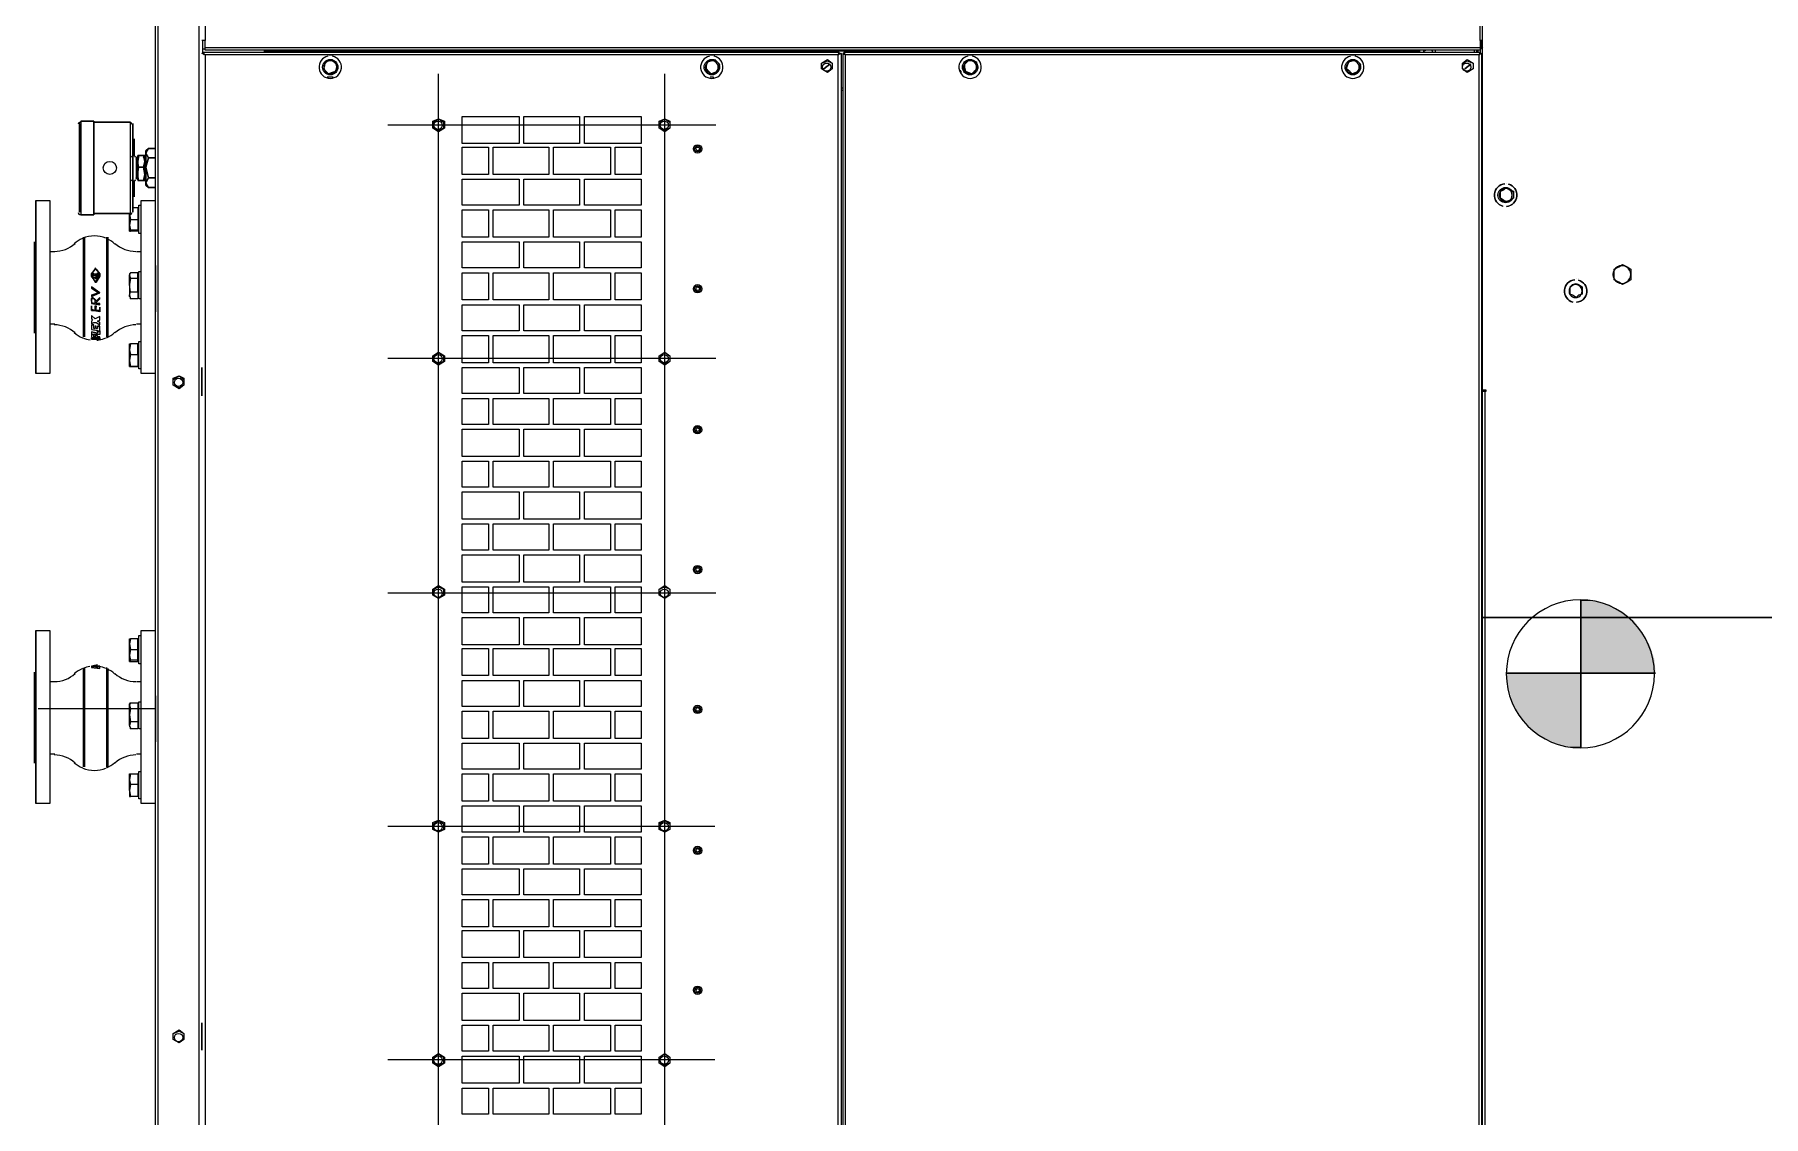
# Model space of a CAD drawing. Extents: x -3450 to 27857, y -1288 to 11880.
# Drawn here: x 25657.1 to 25841.9, y 1078.5 to 1194.1 of the extents above; entities that cross this region are included whole.
import ezdxf

# ---------------------------------------------------------------- set-up
doc = ezdxf.new("R2010")
doc.units = 0
doc.layers.add('188K-SM-03-F20-MECH-EQ-Y2257103$0$M-PHASE1 AREA', color=252, linetype='Continuous')

# ---------------------------------------------------------------- blocks, each defined once
blk = doc.blocks.new('188K-SM-03-F20-MECH-EQ-Y2257103$0$A$C9ea2c5c3')
at = {"lineweight": 13}
for points in [[(-185.6, 1703.7), (-184.3, 1703.7), (-184.3, 1706.2), (-185.6, 1706.2), (-186.8, 1703.7), (-186.8, 1692.3), (-186.8, 1647.9), (-186.8, 1646.7), (-186.8, 779), (-189.4, 779), (-1831, 779), (-1833.5, 779), (-1833.5, 533.3), (-1831, 533.3), (-1829.7, 533.3), (-1829.7, 532), (-1833.5, 532), (-1833.5, 63.3)], [(-184.3, 1706.2), (1178.6, 1706.2), (1181.2, 1706.2), (1182.4, 1703.7), (1182.4, 1706.2), (1185, 1706.2), (1229.3, 1706.2), (1231.8, 1706.2), (1231.8, 1703.7), (1231.8, 1704.9), (1230.6, 1706.2), (1229.3, 1706.2), (1230.6, 1704.9), (1231.8, 1704.9), (1231.8, 1703.7), (1231.8, 50.7)], [(1229.3, 46.9), (1229.3, 1706.2)], [(1185, 1665.7), (1185, 88.7)], [(-1831, 1656.8), (-1833.5, 1656.8), (-1833.5, 779), (-1831, 779), (-189.4, 779), (-186.8, 779), (-186.8, 537.1), (-189.4, 537.1), (-190.6, 537.1), (-190.6, 535.8), (-186.8, 535.8), (-186.8, 63.3), (-186.8, 50.7), (-185.6, 50.7), (-185.6, 48.1), (-184.3, 48.1)], [(-189.4, 537.1), (-189.4, 779), (-189.4, 1646.7)], [(495.9, 176.1), (494.6, 176.1), (495.9, 176.1), (495.9, 174.8), (494.6, 177.3), (497.2, 176.1), (497.2, 1578.3), (495.9, 1578.3), (494.6, 1577), (495.9, 1578.3), (495.9, 1579.5), (-184.3, 1579.5), (-184.3, 1578.3), (-185.6, 1578.3), (-183, 1577), (-184.3, 1579.5)], [(-185.6, 162.1), (-185.6, 171), (-184.3, 171), (-184.3, 176.1), (-183, 177.3), (-184.3, 176.1), (-185.6, 176.1), (-185.6, 1578.3)], [(498.4, 1578.3), (498.4, 176.1)], [(687.2, 1556.7), (687.2, 291.3)], [(929.1, 1556.7), (929.1, 300.2)], [(687.2, 1305.9), (687.2, 1198.3)], [(929.1, 1305.9), (929.1, 1198.3)], [(881, 1251.5), (634, 1251.5)], [(983.6, 1251.5), (874.6, 1251.5)], [(1182.4, 1241.3), (1182.4, 1241.3)], [(1182.4, 1212.2), (1182.4, 1212.2)], [(687.2, 1056.4), (687.2, 947.5)], [(929.1, 1056.4), (929.1, 947.5)], [(881, 1001.9), (634, 1001.9)], [(983.6, 1001.9), (874.6, 1001.9)], [(1231.8, 977.9), (1247, 977.9), (1247, 792.9), (1231.8, 792.9)], [(1247, 972.8), (1249.6, 972.8), (1249.6, 943.7), (1247, 943.7)], [(1249.6, 970.3), (1250.8, 970.3), (1258.4, 970.3)], [(1250.8, 970.3), (1258.4, 970.3)], [(1250.8, 963.9), (1250.8, 970.3)], [(1250.8, 970.3), (1250.8, 970.3)], [(1250.8, 957.6), (1250.8, 963.9)], [(1259.7, 963.9), (1258.4, 970.3)], [(1258.4, 970.3), (1259.7, 970.3)], [(1259.7, 970.3), (1258.4, 970.3)], [(1259.7, 963.9), (1259.7, 970.3)], [(1259.7, 970.3), (1259.7, 970.3)], [(1259.7, 970.3), (1259.7, 970.3)], [(1359.8, 977.9), (1359.8, 977.9)], [(1249.6, 946.2), (1250.8, 946.2)], [(1250.8, 957.6), (1258.4, 957.6)], [(1258.4, 946.2), (1250.8, 946.2), (1250.8, 952.5), (1250.8, 957.6)], [(1259.7, 946.2), (1259.7, 946.2)], [(1252.1, 924.7), (1247, 924.7)], [(1282.5, 938.6), (1282.5, 833.5)], [(1283.8, 938.6), (1283.8, 832.2)], [(1283.8, 938.6), (1283.8, 938.6)], [(1307.8, 832.2), (1307.8, 938.6)], [(1307.8, 938.6), (1307.8, 938.6)], [(1344.6, 924.7), (1339.5, 924.7)], [(1359.8, 936.1), (1359.8, 936.1)], [(1359.8, 934.8), (1359.8, 934.8)], [(1359.8, 934.8), (1359.8, 934.8)], [(1361, 934.8), (1361, 837.3)], [(1231.8, 862.6), (1231.8, 912)], [(1231.8, 912), (1231.8, 912)], [(1247, 898.1), (1249.6, 898.1), (1249.6, 868.9), (1247, 868.9)], [(1249.6, 895.5), (1250.8, 895.5)], [(1250.8, 890.5), (1250.8, 894.3), (1250.8, 898.1), (1258.4, 898.1)], [(1250.8, 876.5), (1250.8, 882.9), (1250.8, 890.5), (1258.4, 890.5)], [(1259.7, 894.3), (1258.4, 898.1)], [(1258.4, 898.1), (1258.4, 896.8)], [(1259.7, 895.5), (1258.4, 896.8)], [(1259.7, 894.3), (1259.7, 895.5)], [(1231.8, 876.5), (1357.2, 876.5)], [(1249.6, 871.5), (1250.8, 871.5)], [(1258.4, 870.2), (1250.8, 870.2), (1250.8, 872.7), (1250.8, 876.5), (1258.4, 876.5)], [(1231.8, 862.6), (1231.8, 862.6)], [(1252.1, 847.4), (1247, 847.4)], [(1283.8, 833.5), (1283.8, 833.5)], [(1291.4, 833.5), (1291.4, 830.9), (1300.2, 830.9), (1300.2, 832.2), (1291.4, 833.5), (1300.2, 832.2)], [(1291.4, 833.5), (1291.4, 833.5)], [(1293.9, 830.9), (1293.9, 832.2), (1295.2, 832.2), (1295.2, 830.9), (1296.4, 830.9), (1297.7, 830.9)], [(1300.2, 832.2), (1300.2, 832.2)], [(1307.8, 833.5), (1307.8, 833.5)], [(1344.6, 847.4), (1339.5, 847.4)], [(1359.8, 837.3), (1359.8, 837.3)], [(1359.8, 837.3), (1359.8, 837.3)], [(1359.8, 836), (1359.8, 836)], [(1247, 828.4), (1249.6, 828.4), (1249.6, 798), (1247, 798)], [(1249.6, 825.9), (1250.8, 825.9)], [(1259.7, 825.9), (1258.4, 825.9), (1250.8, 825.9), (1250.8, 824.6), (1250.8, 819.5), (1250.8, 813.2)], [(1250.8, 825.9), (1250.8, 825.9)], [(1250.8, 824.6), (1258.4, 824.6)], [(1258.4, 813.2), (1250.8, 813.2), (1250.8, 806.9), (1250.8, 801.8), (1258.4, 801.8)], [(1259.7, 825.9), (1259.7, 825.9)], [(1259.7, 825.9), (1259.7, 825.9)], [(1293.9, 829.7), (1300.2, 830.9), (1297.7, 830.9), (1293.9, 830.9), (1291.4, 830.9)], [(1291.4, 830.9), (1291.4, 830.9)], [(1291.4, 830.9), (1291.4, 830.9)], [(1293.9, 829.7), (1293.9, 829.7)], [(1293.9, 829.7), (1293.9, 829.7)], [(1296.4, 830.9), (1296.4, 830.9)], [(1297.7, 830.9), (1297.7, 830.9)], [(1300.2, 830.9), (1300.2, 830.9)], [(687.2, 806.9), (687.2, 696.7)], [(929.1, 806.9), (929.1, 696.7)], [(1249.6, 801.8), (1250.8, 801.8)], [(1259.7, 801.8), (1259.7, 801.8)], [(1359.8, 792.9), (1359.8, 792.9)], [(882.2, 752.4), (632.7, 752.4)], [(983.6, 752.4), (873.4, 752.4)], [(687.2, 557.3), (687.2, 447.1)], [(929.1, 557.3), (929.1, 447.1)], [(-185.6, 539.6), (-186.8, 539.6)], [(1182.4, 542.1), (1182.4, 542.1)], [(1231.8, 518.1), (1247, 518.1), (1247, 333.1), (1231.8, 333.1)], [(1359.8, 518.1), (1359.8, 518.1)], [(878.4, 501.6), (632.7, 501.6)], [(983.6, 501.6), (873.4, 501.6)], [(1182.4, 511.7), (1182.4, 511.7)], [(1247, 513), (1249.6, 513), (1249.6, 483.9), (1247, 483.9)], [(1250.8, 497.8), (1250.8, 504.1), (1250.8, 510.5), (1249.6, 510.5)], [(1259.7, 510.5), (1258.4, 510.5), (1250.8, 510.5), (1258.4, 510.5)], [(1250.8, 510.5), (1250.8, 510.5)], [(1250.8, 510.5), (1250.8, 510.5)], [(1259.7, 510.5), (1259.7, 510.5)], [(1259.7, 510.5), (1259.7, 510.5)], [(1249.6, 486.4), (1250.8, 486.4)], [(1258.4, 497.8), (1250.8, 497.8), (1250.8, 492.7), (1250.8, 486.4), (1258.4, 486.4)], [(1259.7, 486.4), (1259.7, 486.4)], [(1291.4, 480.1), (1291.4, 481.3), (1293.9, 481.3), (1291.4, 481.3), (1293.9, 481.3), (1291.4, 481.3), (1295.2, 481.3), (1299, 481.3), (1300.2, 481.3), (1300.2, 480.1)], [(1291.4, 481.3), (1291.4, 481.3)], [(1291.4, 481.3), (1291.4, 481.3)], [(1291.4, 481.3), (1291.4, 481.3)], [(1291.4, 481.3), (1291.4, 481.3)], [(1293.9, 481.3), (1293.9, 481.3)], [(1293.9, 481.3), (1293.9, 481.3)], [(1300.2, 481.3), (1293.9, 481.3)], [(1293.9, 481.3), (1293.9, 481.3)], [(1296.4, 481.3), (1296.4, 481.3)], [(1296.4, 481.3), (1296.4, 481.3)], [(1297.7, 481.3), (1296.4, 481.3)], [(1297.7, 481.3), (1297.7, 481.3)], [(1297.7, 481.3), (1297.7, 481.3)], [(1300.2, 481.3), (1300.2, 481.3)], [(1300.2, 481.3), (1300.2, 481.3)], [(-186.8, 477.5), (-185.6, 477.5)], [(1252.1, 464.9), (1247, 464.9)], [(1282.5, 478.8), (1282.5, 372.4)], [(1283.8, 478.8), (1283.8, 372.4)], [(1283.8, 478.8), (1283.8, 478.8)], [(1291.4, 473.7), (1291.4, 476.3), (1300.2, 476.3), (1300.2, 478.8), (1299, 480.1), (1291.4, 480.1), (1300.2, 480.1), (1291.4, 480.1), (1291.4, 478.8), (1293.9, 478.8), (1291.4, 478.8)], [(1291.4, 480.1), (1291.4, 480.1)], [(1291.4, 478.8), (1291.4, 478.8)], [(1300.2, 466.1), (1300.2, 471.2), (1291.4, 472.5), (1291.4, 473.7), (1293.9, 473.7), (1293.9, 475), (1300.2, 473.7), (1293.9, 475)], [(1293.9, 473.7), (1293.9, 472.5), (1291.4, 472.5), (1291.4, 467.4), (1293.9, 467.4), (1291.4, 467.4)], [(1291.4, 467.4), (1291.4, 467.4)], [(1291.4, 463.6), (1292.6, 462.3)], [(1291.4, 463.6), (1291.4, 463.6)], [(1293.9, 478.8), (1293.9, 477.5), (1296.4, 477.5), (1296.4, 478.8), (1297.7, 478.8), (1296.4, 478.8)], [(1296.4, 477.5), (1293.9, 477.5)], [(1293.9, 477.5), (1293.9, 477.5)], [(1293.9, 467.4), (1293.9, 469.9), (1295.2, 469.9), (1295.2, 467.4), (1296.4, 467.4), (1295.2, 467.4)], [(1295.2, 469.9), (1293.9, 469.9)], [(1293.9, 467.4), (1293.9, 467.4)], [(1295.2, 467.4), (1295.2, 467.4)], [(1296.4, 477.5), (1296.4, 477.5)], [(1296.4, 467.4), (1296.4, 469.9), (1297.7, 469.9), (1297.7, 466.1), (1300.2, 466.1), (1297.7, 466.1)], [(1297.7, 469.9), (1296.4, 469.9)], [(1296.4, 467.4), (1296.4, 467.4)], [(1297.7, 477.5), (1297.7, 478.8), (1297.7, 476.3), (1300.2, 476.3), (1297.7, 476.3)], [(1297.7, 478.8), (1297.7, 478.8)], [(1297.7, 478.8), (1297.7, 478.8)], [(1297.7, 476.3), (1297.7, 476.3)], [(1297.7, 466.1), (1297.7, 466.1)], [(1299, 461.1), (1300.2, 462.3)], [(1300.2, 480.1), (1300.2, 480.1)], [(1300.2, 478.8), (1300.2, 478.8)], [(1300.2, 478.8), (1300.2, 478.8)], [(1300.2, 476.3), (1300.2, 476.3)], [(1300.2, 473.7), (1300.2, 476.3)], [(1300.2, 473.7), (1300.2, 473.7)], [(1300.2, 466.1), (1300.2, 466.1)], [(1300.2, 462.3), (1300.2, 462.3)], [(1307.8, 372.4), (1307.8, 478.8)], [(1307.8, 478.8), (1307.8, 478.8)], [(1309.1, 372.4), (1309.1, 478.8)], [(1344.6, 464.9), (1339.5, 464.9)], [(1359.8, 476.3), (1359.8, 476.3)], [(1359.8, 475), (1359.8, 475)], [(1359.8, 475), (1359.8, 475)], [(1361, 475), (1361, 377.5)], [(1231.8, 452.2), (1231.8, 452.2)], [(1291.4, 457.3), (1296.4, 459.8), (1300.2, 456)], [(1291.4, 457.3), (1291.4, 457.3)], [(1291.4, 450.9), (1291.4, 447.1), (1291.4, 452.2), (1300.2, 450.9), (1300.2, 445.9), (1300.2, 450.9), (1296.4, 450.9), (1300.2, 449.7)], [(1295.2, 450.9), (1291.4, 450.9), (1295.2, 450.9), (1295.2, 447.1)], [(1291.4, 447.1), (1291.4, 447.1)], [(1291.4, 447.1), (1291.4, 447.1)], [(1291.4, 447.1), (1291.4, 447.1)], [(1296.4, 450.9), (1296.4, 445.9), (1295.2, 445.9), (1295.2, 447.1), (1296.4, 445.9)], [(1296.4, 459.8), (1296.4, 459.8)], [(1296.4, 445.9), (1296.4, 445.9)], [(1300.2, 456), (1300.2, 456)], [(1300.2, 445.9), (1300.2, 445.9)], [(1300.2, 445.9), (1300.2, 445.9)], [(1300.2, 445.9), (1300.2, 445.9)], [(1300.2, 445.9), (1300.2, 445.9)], [(-286.9, 442.1), (-286.9, 442.1)], [(-284.4, 440.8), (-284.4, 440.8)], [(1247, 438.3), (1249.6, 438.3), (1249.6, 409.1), (1247, 409.1)], [(1249.6, 435.7), (1250.8, 435.7)], [(1258.4, 430.7), (1250.8, 430.7), (1250.8, 434.5), (1250.8, 438.3), (1258.4, 438.3)], [(1250.8, 430.7), (1250.8, 423.1), (1250.8, 416.7), (1250.8, 412.9), (1250.8, 410.4), (1258.4, 410.4)], [(1291.4, 443.3), (1291.4, 443.3)], [(1295.2, 443.3), (1291.4, 443.3)], [(1300.2, 440.8), (1300.2, 442.1), (1296.4, 443.3), (1296.4, 442.1), (1296.4, 439.5), (1297.7, 438.3), (1299, 438.3), (1300.2, 438.3), (1300.2, 440.8), (1300.2, 439.5), (1300.2, 438.3), (1299, 437), (1296.4, 439.5), (1295.2, 440.8), (1291.4, 437)], [(1291.4, 437), (1291.4, 437)], [(1300.2, 434.5), (1300.2, 435.7), (1291.4, 431.9), (1300.2, 425.6), (1291.4, 431.9)], [(1291.4, 431.9), (1291.4, 431.9)], [(1291.4, 431.9), (1291.4, 431.9)], [(1300.2, 425.6), (1300.2, 426.9), (1292.6, 431.9)], [(1295.2, 440.8), (1295.2, 440.8)], [(1300.2, 442.1), (1296.4, 443.3)], [(1299, 437), (1299, 437)], [(1300.2, 440.8), (1300.2, 440.8)], [(1300.2, 434.5), (1300.2, 434.5)], [(-289.4, 416.7), (-289.4, 416.7)], [(-286.9, 416.7), (-286.9, 416.7)], [(1249.6, 411.7), (1250.8, 411.7)], [(1250.8, 416.7), (1258.4, 416.7)], [(1291.4, 412.9), (1291.4, 412.9)], [(1291.4, 411.7), (1291.4, 411.7)], [(1297.7, 415.5), (1296.4, 415.5), (1296.4, 416.7), (1293.9, 416.7), (1292.6, 414.2), (1292.6, 412.9)], [(1297.7, 412.9), (1299, 412.9), (1299, 411.7), (1299, 410.4), (1297.7, 411.7), (1297.7, 412.9), (1297.7, 411.7), (1296.4, 411.7), (1295.2, 411.7), (1293.9, 412.9), (1295.2, 414.2), (1295.2, 415.5), (1293.9, 414.2), (1293.9, 412.9), (1293.9, 411.7), (1293.9, 410.4), (1292.6, 411.7), (1292.6, 412.9), (1292.6, 414.2), (1293.9, 416.7), (1296.4, 416.7), (1296.4, 415.5), (1297.7, 416.7), (1297.7, 415.5), (1299, 415.5), (1297.7, 416.7)], [(1292.6, 412.9), (1292.6, 412.9)], [(1295.2, 415.5), (1295.2, 414.2), (1293.9, 412.9), (1293.9, 411.7), (1293.9, 410.4)], [(1293.9, 412.9), (1293.9, 412.9)], [(1293.9, 412.9), (1293.9, 412.9)], [(1293.9, 412.9), (1293.9, 412.9)], [(1293.9, 411.7), (1293.9, 411.7)], [(1293.9, 410.4), (1293.9, 410.4)], [(1295.2, 419.3), (1295.2, 419.3)], [(1295.2, 415.5), (1295.2, 415.5)], [(1295.2, 414.2), (1295.2, 414.2)], [(1295.2, 412.9), (1295.2, 412.9)], [(1295.2, 412.9), (1295.2, 412.9)], [(1295.2, 412.9), (1296.4, 412.9)], [(1295.2, 411.7), (1295.2, 411.7)], [(1295.2, 406.6), (1295.2, 406.6)], [(1295.2, 406.6), (1295.2, 406.6)], [(1296.4, 420.5), (1296.4, 420.5)], [(1296.4, 420.5), (1296.4, 420.5)], [(1296.4, 419.3), (1296.4, 419.3)], [(1296.4, 416.7), (1296.4, 416.7)], [(1296.4, 415.5), (1296.4, 415.5)], [(1296.4, 414.2), (1296.4, 414.2)], [(1296.4, 412.9), (1296.4, 412.9)], [(1296.4, 412.9), (1296.4, 412.9)], [(1296.4, 411.7), (1296.4, 411.7)], [(1296.4, 406.6), (1296.4, 406.6)], [(1296.4, 406.6), (1296.4, 406.6)], [(1297.7, 414.2), (1297.7, 414.2)], [(1297.7, 411.7), (1297.7, 412.9), (1297.7, 414.2), (1297.7, 412.9), (1297.7, 414.2)], [(1297.7, 414.2), (1297.7, 414.2)], [(1297.7, 412.9), (1297.7, 412.9)], [(1297.7, 412.9), (1297.7, 412.9)], [(1297.7, 412.9), (1297.7, 412.9)], [(1297.7, 411.7), (1297.7, 411.7)], [(1299, 415.5), (1299, 415.5)], [(1299, 412.9), (1299, 412.9)], [(1299, 412.9), (1299, 412.9)], [(1299, 411.7), (1299, 411.7)], [(1300.2, 412.9), (1300.2, 412.9)], [(1300.2, 411.7), (1300.2, 411.7)], [(1231.8, 402.8), (1231.8, 402.8)], [(-185.6, 371.1), (-185.6, 371.1)], [(1252.1, 387.6), (1247, 387.6)], [(1283.8, 372.4), (1283.8, 372.4)], [(1307.8, 372.4), (1307.8, 372.4)], [(1344.6, 387.6), (1339.5, 387.6)], [(1359.8, 377.5), (1359.8, 377.5)], [(1359.8, 377.5), (1359.8, 377.5)], [(1359.8, 376.2), (1359.8, 376.2)], [(-186.8, 363.5), (-185.6, 363.5)], [(-186.8, 355.9), (-186.8, 354.7), (-185.6, 354.7), (-186.8, 354.7)], [(1247, 368.6), (1249.6, 368.6), (1249.6, 338.2), (1247, 338.2)], [(1249.6, 366.1), (1250.8, 366.1)], [(1250.8, 366.1), (1258.4, 366.1)], [(1250.8, 366.1), (1250.8, 366.1)], [(1250.8, 364.8), (1250.8, 366.1)], [(1258.4, 353.4), (1250.8, 353.4), (1250.8, 359.7), (1250.8, 364.8), (1258.4, 364.8)], [(1255.9, 340.7), (1250.8, 340.7), (1250.8, 347.1), (1250.8, 353.4)], [(1259.7, 366.1), (1258.4, 366.1)], [(1259.7, 366.1), (1259.7, 366.1)], [(-212.2, 339.5), (-212.2, 339.5)], [(-209.6, 339.5), (-209.6, 339.5)], [(1249.6, 342), (1250.8, 342)], [(1258.4, 347.1), (1258.4, 249.5)], [(1259.7, 347.1), (1259.7, 347.1)], [(1311.6, 248.3), (1311.6, 348.3)], [(1312.9, 345.8), (1312.9, 297.7), (1312.9, 249.5)], [(1312.9, 345.8), (1312.9, 345.8)], [(1312.9, 345.8), (1312.9, 345.8)], [(1359.8, 333.1), (1359.8, 333.1)], [(-216, 315.4), (-216, 315.4)], [(-212.2, 315.4), (-212.2, 315.4)], [(1254.6, 329.3), (1254.6, 329.3)], [(1254.6, 329.3), (1254.6, 329.3)], [(687.2, 307.8), (687.2, 197.6)], [(929.1, 307.8), (929.1, 197.6)], [(1255.9, 310.3), (1255.9, 310.3)], [(1255.9, 310.3), (1255.9, 310.3)], [(1312.9, 297.7), (1312.9, 297.7)], [(1255.9, 286.3), (1255.9, 286.3)], [(1255.9, 286.3), (1255.9, 286.3)], [(1254.6, 267.3), (1254.6, 267.3)], [(1254.6, 267.3), (1254.6, 267.3)], [(882.2, 252.1), (632.7, 252.1)], [(983.6, 252.1), (873.4, 252.1)], [(1312.9, 250.8), (1312.9, 250.8)], [(1312.9, 250.8), (1312.9, 250.8)], [(498.4, 215.3), (497.2, 215.3)], [(498.4, 212.8), (497.2, 212.8)], [(370.5, 197.6), (370.5, 196.3), (370.5, 195.1), (371.8, 193.8)], [(370.5, 196.3), (371.8, 195.1)], [(635.2, 202.7), (635.2, 201.4), (639, 201.4)], [(1041.8, 201.4), (1048.2, 201.4)], [(-186.8, 162.1), (-184.3, 162.1), (-184.3, 169.7), (-184.3, 172.3), (1178.6, 172.3), (1178.6, 169.7), (1178.6, 162.1), (1182.4, 162.1)], [(-185.6, 169.7), (-186.8, 169.7), (-185.6, 171)], [(-185.6, 176.1), (-183, 177.3), (-184.3, 174.8), (495.9, 174.8)], [(-185.6, 169.7), (-185.6, 169.7)], [(-185.6, 169.7), (-185.6, 169.7)], [(-184.3, 176.1), (-184.3, 176.1)], [(-184.3, 176.1), (-184.3, 176.1)], [(-184.3, 174.8), (-184.3, 176.1)], [(-184.3, 171), (-184.3, 171)], [(1178.6, 169.7), (-184.3, 169.7)], [(-180.5, 174.8), (-180.5, 172.3), (-181.8, 173.5), (-181.8, 172.3), (-181.8, 174.8)], [(-181.8, 172.3), (-181.8, 173.5)], [(-180.5, 172.3), (-180.5, 172.3)], [(-178, 172.3), (-178, 174.8)], [(-136.2, 172.3), (-136.2, 174.8)], [(-132.4, 172.3), (-133.6, 174.8)], [(-123.5, 173.5), (-126, 172.3)], [(-123.5, 172.3), (-123.5, 173.5), (-124.8, 174.8)], [(-119.7, 174.8), (-119.7, 173.5), (-119.7, 172.3)], [(-119.7, 173.5), (1115.3, 173.5)], [(494.6, 176.1), (495.9, 176.1), (495.9, 177.3), (495.9, 176.1), (497.2, 176.1)], [(495.9, 176.1), (495.9, 176.1)], [(495.9, 176.1), (495.9, 176.1)], [(495.9, 176.1), (495.9, 176.1)], [(499.7, 176.1), (498.4, 176.1), (502.2, 177.3), (499.7, 176.1), (501, 176.1), (502.2, 177.3), (501, 174.8), (1181.2, 174.8)], [(501, 176.1), (501, 176.1)], [(501, 174.8), (501, 176.1)], [(1115.3, 174.8), (1115.3, 173.5), (1115.3, 172.3)], [(1179.9, 177.3), (1181.2, 176.1), (1181.2, 174.8), (1178.6, 177.3), (1181.2, 176.1), (1181.2, 171), (1178.6, 171)], [(1178.6, 177.3), (1181.2, 176.1), (1178.6, 177.3), (1182.4, 176.1)], [(1181.2, 176.1), (1181.2, 176.1)], [(1181.2, 176.1), (1181.2, 176.1)], [(1181.2, 171), (1181.2, 162.1)], [(-184.3, 162.1), (-184.3, 50.7), (1178.6, 50.7), (1178.6, 162.1)]]:
    blk.add_lwpolyline(points, dxfattribs=at)
for points in [[(-183, 177.3), (-51.3, 177.3), (-46.2, 177.3), (357.8, 177.3), (362.9, 177.3), (494.6, 177.3), (494.6, 1577), (362.9, 1577), (357.8, 1577), (-46.2, 1577), (-51.3, 1577), (-183, 1577)], [(502.2, 177.3), (634, 177.3), (639, 177.3), (1041.8, 177.3), (1046.9, 177.3), (1178.6, 177.3), (1178.6, 1577), (1046.9, 1577), (1041.8, 1577), (639, 1577), (634, 1577), (502.2, 1577)], [(740.4, 1281.9), (712.5, 1281.9), (712.5, 1309.7), (740.4, 1309.7)], [(806.2, 1281.9), (745.4, 1281.9), (745.4, 1309.7), (806.2, 1309.7)], [(870.8, 1281.9), (811.3, 1281.9), (811.3, 1309.7), (870.8, 1309.7)], [(903.8, 1281.9), (875.9, 1281.9), (875.9, 1309.7), (903.8, 1309.7)], [(773.3, 1247.7), (712.5, 1247.7), (712.5, 1276.8), (773.3, 1276.8)], [(837.9, 1247.7), (778.4, 1247.7), (778.4, 1276.8), (837.9, 1276.8)], [(903.8, 1247.7), (843, 1247.7), (843, 1276.8), (903.8, 1276.8)], [(682.1, 1255.3), (687.2, 1259.1), (693.5, 1255.3), (693.5, 1248.9), (687.2, 1245.1), (682.1, 1248.9)], [(687.2, 1245.1), (682.1, 1248.9), (682.1, 1255.3), (687.2, 1257.8), (693.5, 1255.3), (693.5, 1248.9)], [(922.8, 1255.3), (929.1, 1259.1), (935.4, 1255.3), (935.4, 1248.9), (929.1, 1245.1), (922.8, 1248.9)], [(929.1, 1245.1), (924, 1248.9), (924, 1255.3), (929.1, 1257.8), (934.2, 1255.3), (934.2, 1248.9)], [(740.4, 1214.7), (712.5, 1214.7), (712.5, 1242.6), (740.4, 1242.6)], [(806.2, 1214.7), (745.4, 1214.7), (745.4, 1242.6), (806.2, 1242.6)], [(870.8, 1214.7), (811.3, 1214.7), (811.3, 1242.6), (870.8, 1242.6)], [(903.8, 1214.7), (875.9, 1214.7), (875.9, 1242.6), (903.8, 1242.6)], [(1182.4, 1241.3), (1182.4, 1212.2)], [(1206.5, 1233.7), (1212.8, 1229.9), (1212.8, 1223.6), (1206.5, 1221.1), (1201.4, 1223.6), (1201.4, 1229.9)], [(1212.8, 1223.6), (1206.5, 1219.8), (1201.4, 1223.6), (1201.4, 1229.9), (1206.5, 1233.7), (1212.8, 1229.9)], [(773.3, 1180.5), (712.5, 1180.5), (712.5, 1209.7), (773.3, 1209.7)], [(837.9, 1180.5), (778.4, 1180.5), (778.4, 1209.7), (837.9, 1209.7)], [(903.8, 1180.5), (843, 1180.5), (843, 1209.7), (903.8, 1209.7)], [(740.4, 1147.6), (712.5, 1147.6), (712.5, 1175.5), (740.4, 1175.5)], [(806.2, 1147.6), (745.4, 1147.6), (745.4, 1175.5), (806.2, 1175.5)], [(870.8, 1147.6), (811.3, 1147.6), (811.3, 1175.5), (870.8, 1175.5)], [(903.8, 1147.6), (875.9, 1147.6), (875.9, 1175.5), (903.8, 1175.5)], [(773.3, 1113.4), (712.5, 1113.4), (712.5, 1142.5), (773.3, 1142.5)], [(837.9, 1113.4), (778.4, 1113.4), (778.4, 1142.5), (837.9, 1142.5)], [(903.8, 1113.4), (843, 1113.4), (843, 1142.5), (903.8, 1142.5)], [(740.4, 1080.5), (712.5, 1080.5), (712.5, 1109.6), (740.4, 1109.6)], [(806.2, 1080.5), (745.4, 1080.5), (745.4, 1109.6), (806.2, 1109.6)], [(870.8, 1080.5), (811.3, 1080.5), (811.3, 1109.6), (870.8, 1109.6)], [(903.8, 1080.5), (875.9, 1080.5), (875.9, 1109.6), (903.8, 1109.6)], [(773.3, 1047.5), (712.5, 1047.5), (712.5, 1075.4), (773.3, 1075.4)], [(837.9, 1047.5), (778.4, 1047.5), (778.4, 1075.4), (837.9, 1075.4)], [(903.8, 1047.5), (843, 1047.5), (843, 1075.4), (903.8, 1075.4)], [(740.4, 1013.3), (712.5, 1013.3), (712.5, 1042.5), (740.4, 1042.5)], [(806.2, 1013.3), (745.4, 1013.3), (745.4, 1042.5), (806.2, 1042.5)], [(870.8, 1013.3), (811.3, 1013.3), (811.3, 1042.5), (870.8, 1042.5)], [(903.8, 1013.3), (875.9, 1013.3), (875.9, 1042.5), (903.8, 1042.5)], [(682.1, 1005.7), (687.2, 1008.3), (693.5, 1005.7), (693.5, 998.1), (687.2, 995.6), (682.1, 998.1)], [(687.2, 995.6), (682.1, 999.4), (682.1, 1005.7), (687.2, 1008.3), (693.5, 1005.7), (693.5, 999.4)], [(773.3, 980.4), (712.5, 980.4), (712.5, 1008.3), (773.3, 1008.3)], [(837.9, 980.4), (778.4, 980.4), (778.4, 1008.3), (837.9, 1008.3)], [(903.8, 980.4), (843, 980.4), (843, 1008.3), (903.8, 1008.3)], [(922.8, 1005.7), (929.1, 1008.3), (935.4, 1005.7), (935.4, 998.1), (929.1, 995.6), (922.8, 998.1)], [(929.1, 995.6), (924, 999.4), (924, 1005.7), (929.1, 1008.3), (934.2, 1005.7), (934.2, 999.4)], [(740.4, 946.2), (712.5, 946.2), (712.5, 975.3), (740.4, 975.3)], [(806.2, 946.2), (745.4, 946.2), (745.4, 975.3), (806.2, 975.3)], [(870.8, 946.2), (811.3, 946.2), (811.3, 975.3), (870.8, 975.3)], [(903.8, 946.2), (875.9, 946.2), (875.9, 975.3), (903.8, 975.3)], [(1259.7, 963.9), (1259.7, 952.5), (1258.4, 957.6)], [(1359.8, 792.9), (1344.6, 792.9), (1344.6, 977.9), (1359.8, 977.9)], [(1359.8, 977.9), (1359.8, 792.9), (1359.8, 936.1)], [(1259.7, 952.5), (1259.7, 946.2), (1258.4, 946.2)], [(773.3, 913.3), (712.5, 913.3), (712.5, 941.1), (773.3, 941.1)], [(837.9, 913.3), (778.4, 913.3), (778.4, 941.1), (837.9, 941.1)], [(903.8, 913.3), (843, 913.3), (843, 941.1), (903.8, 941.1)], [(-292, 918.3), (-292, 838.5), (-371.8, 838.5), (-292, 838.5)], [(740.4, 879.1), (712.5, 879.1), (712.5, 908.2), (740.4, 908.2)], [(806.2, 879.1), (745.4, 879.1), (745.4, 908.2), (806.2, 908.2)], [(870.8, 879.1), (811.3, 879.1), (811.3, 908.2), (870.8, 908.2)], [(903.8, 879.1), (875.9, 879.1), (875.9, 908.2), (903.8, 908.2)], [(1259.7, 894.3), (1259.7, 882.9), (1258.4, 890.5)], [(773.3, 846.1), (712.5, 846.1), (712.5, 874), (773.3, 874)], [(837.9, 846.1), (778.4, 846.1), (778.4, 874), (837.9, 874)], [(903.8, 846.1), (843, 846.1), (843, 874), (903.8, 874)], [(1259.7, 882.9), (1259.7, 872.7), (1258.4, 876.5)], [(1258.4, 870.2), (1259.7, 872.7), (1259.7, 871.5)], [(-292, 760), (-292, 838.5), (-212.2, 838.5), (-292, 838.5)], [(740.4, 811.9), (712.5, 811.9), (712.5, 841.1), (740.4, 841.1)], [(806.2, 811.9), (745.4, 811.9), (745.4, 841.1), (806.2, 841.1)], [(870.8, 811.9), (811.3, 811.9), (811.3, 841.1), (870.8, 841.1)], [(903.8, 811.9), (875.9, 811.9), (875.9, 841.1), (903.8, 841.1)], [(1259.7, 825.9), (1259.7, 819.5), (1258.4, 824.6)], [(1259.7, 819.5), (1259.7, 806.9), (1258.4, 813.2)], [(773.3, 779), (712.5, 779), (712.5, 808.1), (773.3, 808.1)], [(837.9, 779), (778.4, 779), (778.4, 808.1), (837.9, 808.1)], [(903.8, 779), (843, 779), (843, 808.1), (903.8, 808.1)], [(1259.7, 806.9), (1259.7, 801.8), (1258.4, 801.8)], [(682.1, 754.9), (687.2, 758.7), (693.5, 754.9), (693.5, 748.6), (687.2, 744.8), (682.1, 748.6)], [(687.2, 746.1), (682.1, 748.6), (682.1, 754.9), (687.2, 758.7), (693.5, 754.9), (693.5, 748.6)], [(740.4, 746.1), (712.5, 746.1), (712.5, 773.9), (740.4, 773.9)], [(806.2, 746.1), (745.4, 746.1), (745.4, 773.9), (806.2, 773.9)], [(870.8, 746.1), (811.3, 746.1), (811.3, 773.9), (870.8, 773.9)], [(903.8, 746.1), (875.9, 746.1), (875.9, 773.9), (903.8, 773.9)], [(922.8, 754.9), (929.1, 758.7), (935.4, 754.9), (935.4, 748.6), (929.1, 744.8), (922.8, 748.6)], [(929.1, 746.1), (924, 748.6), (924, 754.9), (929.1, 758.7), (934.2, 754.9), (934.2, 748.6)], [(773.3, 711.9), (712.5, 711.9), (712.5, 741), (773.3, 741)], [(837.9, 711.9), (778.4, 711.9), (778.4, 741), (837.9, 741)], [(903.8, 711.9), (843, 711.9), (843, 741), (903.8, 741)], [(740.4, 678.9), (712.5, 678.9), (712.5, 706.8), (740.4, 706.8)], [(806.2, 678.9), (745.4, 678.9), (745.4, 706.8), (806.2, 706.8)], [(870.8, 678.9), (811.3, 678.9), (811.3, 706.8), (870.8, 706.8)], [(903.8, 678.9), (875.9, 678.9), (875.9, 706.8), (903.8, 706.8)], [(773.3, 644.7), (712.5, 644.7), (712.5, 673.9), (773.3, 673.9)], [(837.9, 644.7), (778.4, 644.7), (778.4, 673.9), (837.9, 673.9)], [(903.8, 644.7), (843, 644.7), (843, 673.9), (903.8, 673.9)], [(740.4, 611.8), (712.5, 611.8), (712.5, 639.7), (740.4, 639.7)], [(806.2, 611.8), (745.4, 611.8), (745.4, 639.7), (806.2, 639.7)], [(870.8, 611.8), (811.3, 611.8), (811.3, 639.7), (870.8, 639.7)], [(903.8, 611.8), (875.9, 611.8), (875.9, 639.7), (903.8, 639.7)], [(773.3, 577.6), (712.5, 577.6), (712.5, 606.7), (773.3, 606.7)], [(837.9, 577.6), (778.4, 577.6), (778.4, 606.7), (837.9, 606.7)], [(903.8, 577.6), (843, 577.6), (843, 606.7), (903.8, 606.7)], [(740.4, 544.7), (712.5, 544.7), (712.5, 572.5), (740.4, 572.5)], [(806.2, 544.7), (745.4, 544.7), (745.4, 572.5), (806.2, 572.5)], [(870.8, 544.7), (811.3, 544.7), (811.3, 572.5), (870.8, 572.5)], [(903.8, 544.7), (875.9, 544.7), (875.9, 572.5), (903.8, 572.5)], [(773.3, 511.7), (712.5, 511.7), (712.5, 539.6), (773.3, 539.6)], [(837.9, 511.7), (778.4, 511.7), (778.4, 539.6), (837.9, 539.6)], [(903.8, 511.7), (843, 511.7), (843, 539.6), (903.8, 539.6)], [(1182.4, 542.1), (1182.4, 511.7)], [(1212.8, 523.1), (1206.5, 520.6), (1201.4, 523.1), (1201.4, 530.7), (1206.5, 534.5), (1212.8, 530.7)], [(1206.5, 533.3), (1212.8, 530.7), (1212.8, 524.4), (1206.5, 520.6), (1201.4, 524.4), (1201.4, 530.7)], [(1359.8, 333.1), (1344.6, 333.1), (1344.6, 518.1), (1359.8, 518.1)], [(1359.8, 518.1), (1359.8, 333.1), (1359.8, 476.3)], [(682.1, 505.4), (687.2, 509.2), (693.5, 505.4), (693.5, 499.1), (687.2, 495.3), (682.1, 499.1)], [(687.2, 495.3), (682.1, 499.1), (682.1, 505.4), (687.2, 507.9), (693.5, 505.4), (693.5, 499.1)], [(740.4, 477.5), (712.5, 477.5), (712.5, 506.7), (740.4, 506.7)], [(806.2, 477.5), (745.4, 477.5), (745.4, 506.7), (806.2, 506.7)], [(870.8, 477.5), (811.3, 477.5), (811.3, 506.7), (870.8, 506.7)], [(903.8, 477.5), (875.9, 477.5), (875.9, 506.7), (903.8, 506.7)], [(922.8, 505.4), (929.1, 509.2), (935.4, 505.4), (935.4, 499.1), (929.1, 495.3), (922.8, 499.1)], [(929.1, 495.3), (924, 499.1), (924, 505.4), (929.1, 507.9), (934.2, 505.4), (934.2, 499.1)], [(1259.7, 510.5), (1259.7, 504.1), (1258.4, 510.5)], [(1259.7, 504.1), (1259.7, 492.7), (1258.4, 497.8)], [(1259.7, 492.7), (1259.7, 486.4), (1258.4, 486.4)], [(1296.4, 481.3), (1297.7, 481.3)], [(773.3, 444.6), (712.5, 444.6), (712.5, 472.5), (773.3, 472.5)], [(837.9, 444.6), (778.4, 444.6), (778.4, 472.5), (837.9, 472.5)], [(903.8, 444.6), (843, 444.6), (843, 472.5), (903.8, 472.5)], [(1299, 461.1), (1300.2, 462.3), (1300.2, 464.9), (1297.7, 463.6), (1296.4, 463.6), (1295.2, 463.6), (1291.4, 466.1), (1291.4, 463.6), (1293.9, 462.3), (1291.4, 461.1), (1291.4, 457.3), (1296.4, 459.8), (1300.2, 456), (1300.2, 459.8)], [(1231.8, 402.8), (1231.8, 452.2)], [(1300.2, 440.8), (1300.2, 443.3), (1291.4, 444.6), (1291.4, 443.3), (1295.2, 443.3), (1295.2, 442.1), (1291.4, 438.3), (1291.4, 437), (1295.2, 440.8), (1296.4, 439.5), (1299, 437), (1300.2, 438.3), (1300.2, 439.5)], [(-280.6, 433.2), (-280.6, 429.4), (-280.6, 425.6), (-283.1, 423.1), (-286.9, 421.8), (-289.4, 423.1), (-293.2, 425.6), (-293.2, 429.4), (-293.2, 433.2), (-289.4, 434.5), (-286.9, 437), (-283.1, 434.5)], [(740.4, 410.4), (712.5, 410.4), (712.5, 439.5), (740.4, 439.5)], [(806.2, 410.4), (745.4, 410.4), (745.4, 439.5), (806.2, 439.5)], [(870.8, 410.4), (811.3, 410.4), (811.3, 439.5), (870.8, 439.5)], [(903.8, 410.4), (875.9, 410.4), (875.9, 439.5), (903.8, 439.5)], [(1259.7, 434.5), (1258.4, 430.7), (1259.7, 423.1), (1259.7, 434.5), (1258.4, 438.3), (1258.4, 437), (1259.7, 435.7)], [(1292.6, 431.9), (1300.2, 434.5)], [(-327.4, 418), (-327.4, 411.7), (-327.4, 406.6), (-332.5, 404.1), (-336.3, 401.5), (-341.4, 404.1), (-345.2, 406.6), (-345.2, 411.7), (-345.2, 418), (-341.4, 420.5), (-336.3, 423.1), (-332.5, 420.5)], [(1259.7, 423.1), (1259.7, 412.9), (1258.4, 416.7)], [(1258.4, 410.4), (1259.7, 411.7), (1259.7, 412.9)], [(1291.4, 414.2), (1295.2, 420.5), (1296.4, 420.5), (1295.2, 420.5), (1291.4, 414.2), (1291.4, 412.9), (1291.4, 411.7), (1295.2, 406.6), (1291.4, 411.7), (1291.4, 412.9)], [(1295.2, 419.3), (1291.4, 414.2), (1291.4, 412.9), (1291.4, 411.7), (1295.2, 406.6), (1296.4, 405.3), (1296.4, 406.6), (1295.2, 406.6), (1296.4, 406.6), (1300.2, 411.7), (1300.2, 412.9), (1300.2, 411.7), (1296.4, 406.6), (1300.2, 411.7), (1300.2, 412.9), (1300.2, 414.2), (1296.4, 420.5)], [(1296.4, 412.9), (1295.2, 412.9), (1296.4, 414.2)], [(1300.2, 414.2), (1300.2, 412.9), (1300.2, 414.2), (1296.4, 420.5), (1296.4, 419.3)], [(1299, 414.2), (1299, 412.9), (1299, 414.2), (1299, 415.5)], [(773.3, 377.5), (712.5, 377.5), (712.5, 405.3), (773.3, 405.3)], [(837.9, 377.5), (778.4, 377.5), (778.4, 405.3), (837.9, 405.3)], [(903.8, 377.5), (843, 377.5), (843, 405.3), (903.8, 405.3)], [(740.4, 343.3), (712.5, 343.3), (712.5, 372.4), (740.4, 372.4)], [(806.2, 343.3), (745.4, 343.3), (745.4, 372.4), (806.2, 372.4)], [(870.8, 343.3), (811.3, 343.3), (811.3, 372.4), (870.8, 372.4)], [(903.8, 343.3), (875.9, 343.3), (875.9, 372.4), (903.8, 372.4)], [(1259.7, 366.1), (1259.7, 359.7), (1258.4, 364.8)], [(1259.7, 359.7), (1259.7, 347.1), (1258.4, 353.4)], [(-205.8, 330.6), (-205.8, 326.8), (-205.8, 323), (-209.6, 321.7), (-212.2, 319.2), (-216, 321.7), (-219.8, 323), (-219.8, 326.8), (-219.8, 330.6), (-216, 333.1), (-212.2, 334.4), (-209.6, 333.1)], [(773.3, 310.3), (712.5, 310.3), (712.5, 338.2), (773.3, 338.2)], [(837.9, 310.3), (778.4, 310.3), (778.4, 338.2), (837.9, 338.2)], [(903.8, 310.3), (843, 310.3), (843, 338.2), (903.8, 338.2)], [(1255.9, 345.8), (1255.9, 250.8)], [(1297.7, 347.1), (1258.4, 347.1)], [(1297.7, 248.3), (1311.6, 248.3), (1297.7, 248.3), (1297.7, 348.3), (1311.6, 348.3), (1297.7, 348.3)], [(1312.9, 345.8), (1312.9, 250.8)], [(1242, 314.1), (1242, 316.7), (1239.4, 319.2), (1242, 316.7), (1242, 314.1), (1239.4, 319.2), (1231.8, 319.2), (1239.4, 319.2), (1242, 314.1), (1239.4, 309.1), (1242, 314.1), (1242, 297.7), (1242, 282.5), (1239.4, 287.5), (1242, 297.7), (1239.4, 309.1), (1231.8, 309.1), (1239.4, 309.1), (1242, 297.7)], [(1254.6, 311.6), (1254.6, 329.3)], [(1254.6, 311.6), (1254.6, 329.3)], [(740.4, 276.1), (712.5, 276.1), (712.5, 305.3), (740.4, 305.3)], [(806.2, 276.1), (745.4, 276.1), (745.4, 305.3), (806.2, 305.3)], [(870.8, 276.1), (811.3, 276.1), (811.3, 305.3), (870.8, 305.3)], [(903.8, 276.1), (875.9, 276.1), (875.9, 305.3), (903.8, 305.3)], [(1239.4, 287.5), (1231.8, 287.5), (1239.4, 287.5), (1242, 282.5), (1242, 297.7)], [(1249.6, 297.7), (1250.8, 291.3), (1249.6, 285), (1244.5, 285), (1243.2, 291.3), (1244.5, 297.7), (1243.2, 305.3), (1244.5, 311.6), (1243.2, 311.6), (1244.5, 311.6), (1243.2, 305.3), (1243.2, 311.6), (1243.2, 305.3), (1243.2, 291.3), (1243.2, 285), (1243.2, 291.3), (1243.2, 305.3), (1244.5, 297.7), (1249.6, 297.7), (1250.8, 291.3), (1250.8, 305.3), (1250.8, 311.6), (1249.6, 311.6), (1250.8, 305.3)], [(1250.8, 305.3), (1249.6, 297.7), (1244.5, 297.7), (1243.2, 291.3), (1244.5, 285), (1243.2, 285), (1244.5, 285), (1249.6, 285), (1250.8, 291.3)], [(1244.5, 311.6), (1249.6, 311.6), (1250.8, 305.3), (1250.8, 311.6), (1249.6, 311.6)], [(1252.1, 310.3), (1252.1, 286.3)], [(1255.9, 310.3), (1255.9, 286.3)], [(1239.4, 277.4), (1231.8, 277.4), (1239.4, 277.4), (1242, 282.5), (1242, 279.9)], [(1239.4, 277.4), (1242, 279.9), (1242, 282.5)], [(1250.8, 291.3), (1250.8, 285), (1249.6, 285), (1250.8, 285)], [(1254.6, 267.3), (1254.6, 285)], [(1254.6, 267.3), (1254.6, 285)], [(682.1, 255.9), (687.2, 259.7), (693.5, 255.9), (693.5, 248.3), (687.2, 245.7), (682.1, 248.3)], [(773.3, 243.2), (712.5, 243.2), (712.5, 272.3), (773.3, 272.3)], [(837.9, 243.2), (778.4, 243.2), (778.4, 272.3), (837.9, 272.3)], [(903.8, 243.2), (843, 243.2), (843, 272.3), (903.8, 272.3)], [(922.8, 255.9), (929.1, 259.7), (935.4, 255.9), (935.4, 248.3), (929.1, 245.7), (922.8, 248.3)], [(687.2, 245.7), (682.1, 249.5), (682.1, 255.9), (687.2, 258.4), (693.5, 255.9), (693.5, 249.5)], [(929.1, 245.7), (924, 249.5), (924, 255.9), (929.1, 258.4), (934.2, 255.9), (934.2, 249.5)], [(1297.7, 249.5), (1258.4, 249.5)], [(-165.3, 192.5), (-165.3, 186.2), (-170.4, 182.4), (-176.7, 186.2), (-176.7, 192.5), (-170.4, 196.3)], [(-170.4, 183.7), (-176.7, 186.2), (-176.7, 192.5), (-170.4, 196.3), (-165.3, 192.5), (-165.3, 186.2)], [(-174.2, 187.5), (-167.8, 192.5)], [(-47.5, 197.6), (-45, 195.1), (-41.2, 192.5), (-42.4, 188.7), (-43.7, 184.9), (-47.5, 183.7), (-50, 182.4), (-53.8, 184.9), (-56.4, 187.5), (-55.1, 191.3), (-53.8, 195.1), (-51.3, 196.3)], [(365.4, 195.1), (366.7, 191.3), (366.7, 187.5), (364.2, 184.9), (361.6, 182.4), (357.8, 183.7), (354, 184.9), (354, 188.7), (352.8, 192.5), (356.6, 195.1), (359.1, 197.6), (362.9, 196.3)], [(520, 192.5), (520, 186.2), (513.6, 182.4), (508.6, 186.2), (508.6, 192.5), (513.6, 196.3)], [(513.6, 183.7), (508.6, 186.2), (508.6, 192.5), (513.6, 196.3), (520, 192.5), (520, 186.2)], [(511.1, 187.5), (517.4, 192.5)], [(637.8, 197.6), (640.3, 195.1), (642.8, 192.5), (642.8, 188.7), (641.6, 184.9), (637.8, 183.7), (634, 182.4), (631.4, 184.9), (628.9, 187.5), (630.2, 191.3), (630.2, 195.1), (634, 196.3)], [(1046.9, 197.6), (1049.4, 195.1), (1052, 192.5), (1050.7, 188.7), (1050.7, 184.9), (1046.9, 183.7), (1043.1, 182.4), (1040.6, 184.9), (1038, 187.5), (1038, 191.3), (1039.3, 195.1), (1043.1, 196.3)], [(-184.3, 176.1), (-183, 177.3)], [(-51.3, 177.3), (-46.2, 177.3)], [(357.8, 177.3), (362.9, 177.3)], [(501, 176.1), (502.2, 177.3)], [(634, 177.3), (639, 177.3)], [(1041.8, 177.3), (1046.9, 177.3)]]:
    blk.add_lwpolyline(points, close=True, dxfattribs=at)
for points in [[(1302, 831.3, 0.059794), (1309.1, 833.5), (1309.1, 938.6)], [(1284.7, 833.4, 0.058633), (1292, 831.3, 0.019927), (1294.6, 831)], [(1294.6, 482.5, 0.019927), (1292, 482.2, 0.058633), (1284.7, 480.1)]]:
    blk.add_lwpolyline(points, format="xyb", dxfattribs=at)
for points in [[(-291.3, 760, 0.414212), (-212.2, 839.2, 0.414212), (-291.3, 918.3, 0.414212), (-370.5, 839.2, 0.414212)], [(-287.2, 442, 0.848532), (-289.2, 418.4, -0.850568)], [(-289.7, 436.1, 0.267955), (-293.2, 430, 0.267955), (-289.7, 424, 0.267933), (-282.8, 424, 0.267955), (-279.3, 430, 0.267955), (-282.8, 436.1, 0.267933)], [(-285.3, 418, 0.848532), (-283.3, 441.7, -0.850568)], [(-340.4, 420.5, 0.267932), (-345.2, 412.3, 0.267932), (-340.4, 404.1, 0.26792), (-330.9, 404.1, 0.267932), (-326.2, 412.3, 0.267932), (-330.9, 420.5, 0.26792)], [(-212.5, 339.4, 0.848532), (-214.5, 315.8, -0.850568)], [(-215, 333.5, 0.267955), (-218.5, 327.4, 0.267955), (-215, 321.4, 0.267933), (-208, 321.4, 0.267955), (-204.6, 327.4, 0.267955), (-208, 333.5, 0.267933)], [(-210.6, 315.4, 0.848532), (-208.6, 339.1, -0.850568)], [(1259.1, 348.3, 0.414246), (1257.2, 346.4, -0.414246)], [(1314.2, 346.5, 0.400299), (1312.3, 348.3, -0.400299)], [(1242.7, 309.1, 0.405406), (1244.5, 311, -0.405406)], [(1250.8, 311, 0.405406), (1252.7, 309.1, -0.405406)], [(1257.2, 311, 1.000055), (1253.4, 311, -1.000055)], [(1244.5, 286.9, 0.405406), (1242.7, 288.8, -0.405406)], [(1252.7, 288.8, 0.405406), (1250.8, 286.9, -0.405406)], [(1253.4, 286.9, 1.000055), (1257.2, 286.9, -1.000055)], [(1257.2, 251.4, 0.414245), (1259.1, 249.5, -0.414245)], [(1312.3, 249.5, 0.400299), (1314.2, 251.3, -0.400299)], [(-54.9, 192.2, 0.267925), (-52.8, 185.5, 0.267899), (-46.1, 184, 0.268041), (-41.3, 189.1, 0.267925), (-43.4, 195.8, 0.267899), (-50.2, 197.3, 0.268041)], [(356.6, 196, 0.267994), (354.1, 189.5, 0.267958), (358.6, 184.1, 0.267918), (365.4, 185.3, 0.267994), (367.9, 191.8, 0.267958), (363.5, 197.2, 0.267918)], [(630.3, 192.2, 0.267925), (632.4, 185.5, 0.267899), (639.2, 184, 0.268041), (643.9, 189.1, 0.267925), (641.9, 195.8, 0.267899), (635.1, 197.3, 0.268041)], [(1038.2, 192.2, 0.267925), (1040.3, 185.5, 0.267899), (1047.1, 184, 0.268041), (1051.8, 189.1, 0.267925), (1049.7, 195.8, 0.267899), (1042.9, 197.3, 0.268041)]]:
    blk.add_lwpolyline(points, format="xyb", close=True, dxfattribs=at)
for centre, radius in [((687.8, 1252.1), 4.43), ((687.8, 1252.1), 4.43), ((929.7, 1252.1), 4.43), ((929.7, 1252.1), 4.43), ((1207.1, 1228), 4.43), ((1207.1, 1228), 4.43), ((652.3, 1177.4), 4.43), ((652.3, 1177.4), 3.17), ((652.3, 1177.4), 1.9), ((652.3, 1027.9), 4.43), ((652.3, 1027.9), 3.17), ((652.3, 1027.9), 1.9), ((687.8, 1002.6), 4.43), ((687.8, 1002.6), 4.43), ((929.7, 1002.6), 4.43), ((929.7, 1002.6), 4.43), ((652.3, 877.2), 4.43), ((652.3, 877.2), 3.17), ((652.3, 877.2), 1.9), ((687.8, 753), 4.43), ((687.8, 753), 4.43), ((929.7, 753), 4.43), ((929.7, 753), 4.43), ((652.3, 727.7), 4.43), ((652.3, 727.7), 3.17), ((652.3, 727.7), 1.9), ((652.3, 578.2), 4.43), ((652.3, 578.2), 3.17), ((652.3, 578.2), 1.9), ((1207.1, 527.6), 4.43), ((1207.1, 527.6), 4.43), ((687.8, 502.2), 4.43), ((687.8, 502.2), 4.43), ((929.7, 502.2), 4.43), ((929.7, 502.2), 4.43), ((652.3, 427.5), 4.43), ((652.3, 427.5), 3.17), ((652.3, 427.5), 1.9), ((-211.5, 327.4), 8.23), ((1280.6, 298.3), 6.97), ((1280.6, 298.3), 6.97), ((1280.6, 298.3), 6.97), ((652.3, 278), 4.43), ((652.3, 278), 3.17), ((652.3, 278), 1.9), ((687.8, 252.7), 4.43), ((687.8, 252.7), 4.43), ((929.7, 252.7), 4.43), ((929.7, 252.7), 4.43), ((-169.7, 190.6), 4.43), ((-169.7, 190.6), 4.43), ((-48.1, 190.6), 8.23), ((361, 190.6), 8.23), ((514.3, 190.6), 4.43), ((514.3, 190.6), 4.43), ((637.1, 190.6), 8.23), ((1045, 190.6), 8.23)]:
    blk.add_circle(centre, radius, dxfattribs=at)
for centre, radius, start, end in [((1252.7, 959.5), 33.6, 270.0001, 311.8965), ((1297.1, 910.1), 32.3, 113.4826, 131.8976), ((1297.1, 910.1), 32.3, 67.4573, 112.5427), ((1297.1, 910.1), 32.3, 48.1024, 66.5174), ((1340.1, 959.5), 33.6, 228.1035, 269.9999), ((1252.7, 813.8), 33.6, 48.1035, 89.9999), ((1297.1, 863.2), 32.3, 228.1024, 246.5174), ((1297.1, 863.2), 32.3, 293.4764, 311.9006), ((1340.1, 813.8), 33.6, 90.0001, 131.8965), ((1297.1, 450.3), 32.3, 67.4568, 81.7943), ((1252.7, 499.7), 33.6, 270.0001, 311.8965), ((1297.1, 450.3), 32.3, 113.4826, 131.8976), ((1297.1, 450.3), 32.3, 48.1024, 66.5174), ((1340.1, 499.7), 33.6, 228.1035, 269.9999), ((1252.7, 354), 33.6, 48.1035, 89.9999), ((1297.1, 403.4), 32.3, 228.1024, 246.5174), ((1297.1, 403.4), 32.3, 247.4573, 292.5427), ((1297.1, 403.4), 32.3, 293.4764, 311.9006), ((1340.1, 354), 33.6, 90.0001, 131.8965), ((-48.1, 190.6), 12, 281.4779, 258.5221), ((361, 190.6), 12, 281.4779, 258.5221), ((637.1, 190.6), 12, 281.4779, 258.5221), ((1045, 190.6), 12, 281.4779, 258.5221)]:
    blk.add_arc(centre, radius, start, end, dxfattribs=at)
at = {"lineweight": 13, "transparency": 33554559}
for points in [[(-292, 918.3), (-276.8, 917.1), (-292, 917.1)], [(-276.8, 917.1), (-292, 917.1), (-261.6, 912)], [(-292, 917.1), (-261.6, 912), (-292, 912)], [(-261.6, 912), (-292, 912), (-247.6, 905.7)], [(-292, 912), (-247.6, 905.7), (-292, 905.7)], [(-247.6, 905.7), (-292, 905.7), (-236.2, 895.5)], [(-292, 905.7), (-236.2, 895.5), (-292, 895.5)], [(-236.2, 895.5), (-292, 895.5), (-226.1, 882.9)], [(-292, 895.5), (-226.1, 882.9), (-292, 882.9)], [(-226.1, 882.9), (-292, 882.9), (-218.5, 868.9)], [(-292, 882.9), (-218.5, 868.9), (-292, 868.9)], [(-218.5, 868.9), (-292, 868.9), (-214.7, 855)], [(-292, 868.9), (-214.7, 855), (-292, 855)], [(-214.7, 855), (-292, 855), (-212.2, 838.5)], [(-292, 855), (-212.2, 838.5), (-292, 838.5)], [(-292, 838.5), (-371.8, 838.5), (-292, 823.3)], [(-371.8, 838.5), (-292, 823.3), (-370.5, 823.3)], [(-292, 823.3), (-370.5, 823.3), (-292, 808.1)], [(-370.5, 823.3), (-292, 808.1), (-365.4, 808.1)], [(-292, 808.1), (-365.4, 808.1), (-292, 795.5)], [(-365.4, 808.1), (-292, 795.5), (-357.8, 795.5)], [(-292, 795.5), (-357.8, 795.5), (-292, 782.8)], [(-357.8, 795.5), (-292, 782.8), (-349, 782.8)], [(-292, 782.8), (-349, 782.8), (-292, 772.7)], [(-349, 782.8), (-292, 772.7), (-336.3, 772.7)], [(-292, 772.7), (-336.3, 772.7), (-292, 765.1)], [(-336.3, 772.7), (-292, 765.1), (-322.4, 765.1)], [(-322.4, 765.1), (-307.2, 761.3), (-292, 761.3)], [(-322.4, 765.1), (-292, 765.1), (-292, 761.3)], [(-307.2, 761.3), (-292, 761.3), (-292, 760)]]:
    blk.add_solid(points, dxfattribs=at)
blk = doc.blocks.new('188K-SM-03-F20-MECH-EQ-Y2257103')
at = {"layer": '188K-SM-03-F20-MECH-EQ-Y2257103$0$M-PHASE1 AREA', "lineweight": 0, "ltscale": 0.1, "xscale": 0.1, "yscale": 0.1, "zscale": 0.1, "rotation": 180}
blk.add_blockref('188K-SM-03-F20-MECH-EQ-Y2257103$0$A$C9ea2c5c3', (25793.184, 1209.687), dxfattribs=at)

msp = doc.modelspace()

# ---------------------------------------------------------------- block references
msp.add_blockref('188K-SM-03-F20-MECH-EQ-Y2257103', (0, 0))

doc.saveas('drawing.dxf')
